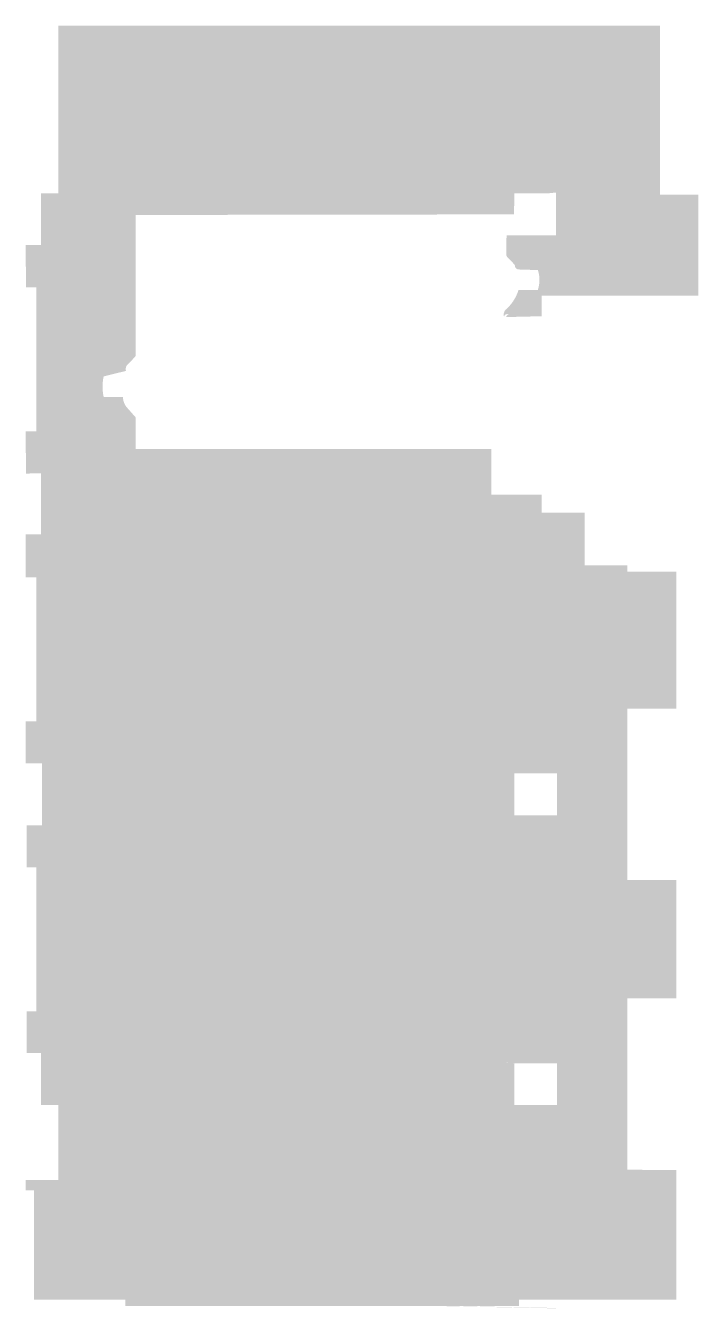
# Model space of a CAD drawing. Header units: millimetres. Extents: x 7964926 to 16080295, y -6277184 to -2986664.
# Drawn here: x 8102411 to 8120861, y -3021837 to -2986664 of the extents above; entities that cross this region are included whole.
import ezdxf

# ---------------------------------------------------------------- set-up
doc = ezdxf.new("R2010")
doc.units = ezdxf.units.MM
doc.header["$LTSCALE"] = 2000
doc.header["$MEASUREMENT"] = 0
doc.layers.add('L-HATCH-1', color=9, linetype='Continuous', lineweight=5)

msp = doc.modelspace()

# ---------------------------------------------------------------- hatches: boundary and pattern name
at = {"layer": 'L-HATCH-1'}
h = msp.add_hatch(dxfattribs=at)
h.set_pattern_fill('GRAVEL', color=8, scale=500)
h.set_pattern_definition([(228.0127875, (360, 500), (-4000, -4500), [67.268, -6659.544024]), (184.96974073, (315, 450), (6000, 500), [115.434, -11427.96238]), (132.51044708, (200, 440), (5000, -5500), [81.394, -8058.016298]), (267.273689, (5, 315), (500, 10000), [105.119, -10406.77902]), (292.83365418, (0, 210), (-2500, 6000), [103.0775, -10204.686564]), (357.273689, (40, 115), (-10000, 500), [105.119, -10406.77902]), (37.69424047, (145, 110), (-6500, -5000), [139.0145, -13762.424274]), (72.25532837, (255, 195), (3500, 11000), [131.244, -12993.160748]), (121.4295656, (295, 320), (-4000, 6500), [105.475, -10442.036555]), (175.2363583, (240, 410), (5500, -500), [120.416, -5900.38129]), (222.3974378, (120, 420), (-6000, -5500), [155.724, -15416.687502]), (138.81407483, (500, 310), (-3500, 3000), [53.1505, -5261.922406]), (171.4692344, (460, 345), (6500, -1000), [101.1185, -10010.755708]), (225, (360, 360), (-6e-14, -500), [70.7105, -636.39628]), (203.1985905, (325, 420), (2500, 1000), [38.079, -3769.807553]), (291.8014095, (290, 405), (-500, 1500), [53.8515, -2638.730904]), (30.9637565, (310, 355), (1500, 1000), [87.4645, -2828.011447]), (161.5650512, (385, 400), (1000, -500), [63.2455, -1517.89333]), (16.38954033, (0, 405), (5000, 1500), [88.6, -8771.422573]), (70.34617594, (85, 430), (-2000, -5500), [74.3305, -7358.703874]), (293.1985905, (385, 500), (-1000, 2500), [76.1575, -3731.729053]), (343.61045967, (415, 430), (-5000, 1500), [88.6, -8771.422573]), (339.4439548, (0, 95), (-2500, 1000), [85.44, -4186.561873]), (294.77514057, (80, 65), (-2500, 5500), [71.589, -7087.321532]), (66.8014095, (390, 0), (1000, 2500), [76.1575, -3731.729053]), (17.35402464, (420, 70), (-6500, -2000), [83.8155, -8297.711807]), (69.4439548, (145, 0), (-1000, -2500), [42.72, -4229.281873]), (101.3099325, (360, 0), (-500, 2000), [25.495, -2524.014757]), (165.9637565, (355, 25), (1500, -500), [103.0775, -1958.475313]), (186.00900596, (255, 50), (5000, 500), [95.525, -9456.961587]), (303.6900675, (310, 310), (-500, 1000), [72.111, -1730.664638]), (353.1572266, (350, 250), (8500, -1000), [125.897, -12463.781312]), (60.9453959, (475, 235), (-2000, -3500), [51.478, -5096.33707]), (90, (500, 280), (-500, 500), [30, -470]), (120.25643716, (245, 65), (2000, -3500), [69.462, -6876.759995]), (48.0127875, (210, 125), (4000, 4500), [134.536, -6592.276024]), (0, (300, 225), (500, 500), [130, -370]), (325.30484647, (430, 225), (5000, -3500), [79.057, -7826.63715]), (254.0546041, (495, 180), (-500, -2000), [72.801, -3567.253945]), (207.64597536, (475, 110), (-9500, -5000), [118.5325, -11734.73709]), (175.42607874, (370, 55), (-6500, 500), [125.3995, -12414.536704])])
h.paths.add_polyline_path([(8104143.1, -3021602), (8102636.3, -3021602), (8102636.3, -3018602), (8102416.2, -3018602), (8102416.2, -3018314.5), (8103311.2, -3018314.5), (8103311.2, -3016264.5), (8102830.6, -3016264.5), (8102830.6, -3014839.5), (8102441.3, -3014839.5), (8102441.3, -3013689.5), (8102703.7, -3013690.7), (8102703.7, -3009740.7), (8102441.3, -3009740.7), (8102441.3, -3008589.5), (8102856.1, -3008589.5), (8102856.1, -3006889.5), (8102411.3, -3006889.5), (8102411.3, -3005739.5), (8102703.7, -3005740.7), (8102703.7, -3001790.7), (8102414, -3001790.7), (8102411.3, -3000614.5), (8102836.2, -3000614.5), (8102836.2, -2998940.7), (8102419.9, -2998946.3), (8102412.7, -2997789.5), (8102703.8, -2997789.5), (8102703.8, -2993839.5), (8102419.9, -2993839.5), (8102412.7, -2992682.6), (8102830.6, -2992677), (8102830.6, -2991264.5), (8103311.2, -2991264.5), (8103311.2, -2986664.5), (8119811.3, -2986665.7), (8119811.4, -2991302), (8120861.4, -2991302), (8120861.4, -2994064.5), (8116561.7, -2994064.5), (8116561.7, -2994632.6), (8115589.3, -2994655.5, -0.2993456), (8115657.1, -2994584.3, 0.5479551), (8115530.9, -2994655.5, -0.226121), (8115565.8, -2994462.5, 0.1411674), (8115928.7, -2993916), (8116457.1, -2993915.6, 0.1623469), (8116460.5, -2993366.9), (8115936.1, -2993350.3, -0.4587011), (8115828.8, -2993226.4), (8115630.3, -2993017.3, -0.2199793), (8115591.8, -2992938.4), (8115600.7, -2992414.5), (8116960.7, -2992414.5), (8116961.2, -2992356), (8116961.2, -2991239.5), (8116717.8, -2991264.5), (8115815.2, -2991264.5), (8115806.2, -2991839.5), (8105432.5, -2991856), (8105432.5, -2995684.5, -0.1616838), (8105415, -2995741.5), (8105223.2, -2995944.8, 0.3170577), (8105161.4, -2996132), (8104550.9, -2996282.2, 0.1045498), (8104550.9, -2996847.3), (8105079.3, -2996847.7, 0.1907131), (8105207.3, -2997155.4), (8105397.1, -2997370.5, -0.221463), (8105432.5, -2997442.2), (8105429.2, -2998274.6), (8115180.7, -2998275.3), (8115180.7, -2999525.2), (8116561.7, -2999525.2), (8116561.7, -2999974.5), (8116561.7, -3000014.5), (8116895.9, -3000014.5), (8117742.6, -3000014.5), (8117742.6, -3001464.5), (8118915.2, -3001464.5), (8118915.2, -3001640.7), (8119541.2, -3001640.7), (8120253.7, -3001640.7), (8120253.7, -3005390.7), (8118915.2, -3005389.5), (8118915.2, -3010089.5), (8120253.7, -3010088.6), (8120253.7, -3013340.7), (8118916.3, -3013339.5), (8118916.3, -3018038.9), (8120253.7, -3018040.1), (8120253.7, -3021602), (8115941.3, -3021602), (8115941.3, -3021777), (8114281.6, -3021777), (8116961.3, -3021828.2), (8116961.3, -3021837.5), (8113920.2, -3021777), (8105141.3, -3021777), (8105141.3, -3021602.4), (8105121.6, -3021602)])
h.paths.add_polyline_path([(8115810.7, -3007164.5), (8116985.7, -3007164.5), (8116985.7, -3008314.5), (8115810.7, -3008314.5), (8115810.7, -3008314.5)], flags=16)
h.paths.add_polyline_path([(8105411.2, -3003307.1, 0.1264416), (8105394.8, -3003278.3), (8105411.2, -3003290.8), (8105411.2, -3003307.1, -0.1326365), (8105411.3, -3003341.7), (8105431.1, -3010987), (8105431.1, -3012436.1), (8105416.1, -3012590.7), (8105426.4, -3020394.5), (8115595.9, -3020394.5), (8115592.1, -3018547.8, -0.2929513), (8115640.7, -3018465.5), (8116059.4, -3018160.9), (8116135.2, -3018025.1), (8116711.2, -3018025.1), (8116711.7, -3017305.6), (8116137.3, -3017305.6, 0.1613231), (8116033.3, -3017162.9), (8115660.9, -3016893.7, -0.258244), (8115600.7, -3016788.9), (8115600.7, -3016489.5), (8115600.7, -3015112.5), (8115600.7, -3015103.8), (8115810.7, -3015114.5), (8116985.7, -3015114.5), (8116985.7, -3016264.5), (8115810.7, -3016264.5), (8115810.7, -3015114.5), (8115600.7, -3015112.5), (8115600.7, -3016489.5), (8115600.7, -3016788.9, 0.258244), (8115660.9, -3016893.7), (8116033.3, -3017162.9, -0.1613231), (8116137.3, -3017305.6), (8116711.7, -3017305.6), (8116711.2, -3018025.1), (8116135.2, -3018025.1), (8116059.4, -3018160.9), (8115640.7, -3018465.5, 0.2929513), (8115592.1, -3018547.8), (8115595.9, -3020394.5), (8105426.4, -3020394.5), (8105416.1, -3012590.7), (8105431.1, -3012436.1), (8105431.1, -3010987)], flags=16)

doc.saveas('drawing.dxf')
